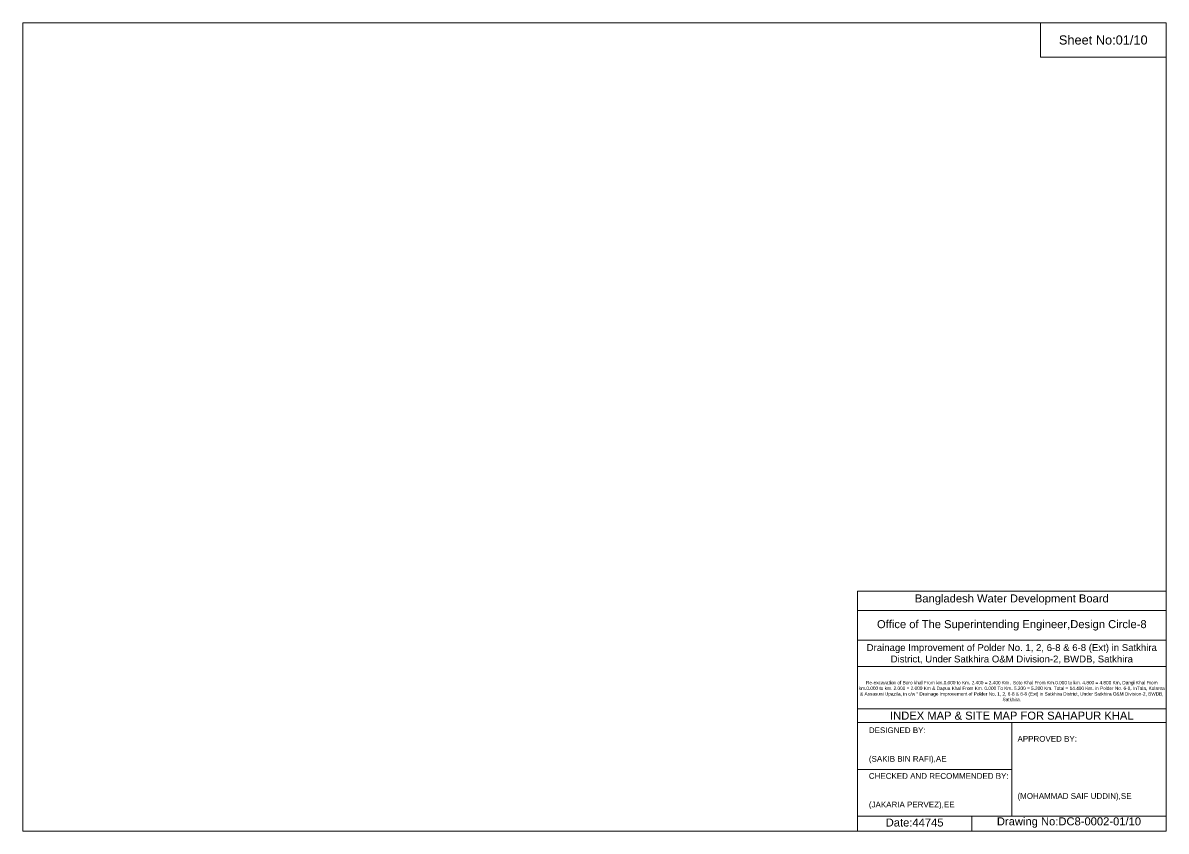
# Model space of a CAD drawing. Header units: inches. Extents: x 91000 to 208000, y -5656 to 20000.
# Drawn here: x 100000 to 108000, y 14344 to 20000 of the extents above; entities that cross this region are included whole.
import ezdxf

# ---------------------------------------------------------------- set-up
doc = ezdxf.new("R2010")
doc.units = ezdxf.units.IN
doc.header["$LTSCALE"] = 7
doc.header["$MEASUREMENT"] = 0
doc.layers.add('Cross Section Labels', color=7, linetype='Continuous', lineweight=9)
doc.styles.get("Standard").update_dxf_attribs({"font": 'arial.ttf'})

msp = doc.modelspace()

# ---------------------------------------------------------------- linework, layer by layer
at = {"layer": 'Cross Section Labels'}
for points in [[(100000, 20000), (108000, 20000), (108000, 14344), (100000, 14344)], [(107120, 20000), (108000, 20000), (108000, 19760), (107120, 19760)]]:
    msp.add_lwpolyline(points, close=True, dxfattribs=at)
for points in [[(105840, 14344), (105840, 16024), (108000, 16024)], [(105840, 15888), (108000, 15888)], [(105840, 15680), (108000, 15680)], [(105840, 15496), (108000, 15496)], [(105840, 15200), (108000, 15200)], [(105840, 15104), (108000, 15104)], [(106920, 15104), (106920, 14448)], [(105840, 14776), (106920, 14776)], [(105840, 14448), (108000, 14448)], [(106640, 14448), (106640, 14344)]]:
    msp.add_lwpolyline(points, dxfattribs=at)

# ---------------------------------------------------------------- texts
at = {"layer": 'Cross Section Labels', "attachment_point": 5}
for s, insert, char_height in [('Sheet No:01/10', (107560, 19880), 64), ('Bangladesh Water Development Board', (106920, 15964), 56), ('Office of The Superintending Engineer,Design Circle-8', (106920, 15784), 56)]:
    msp.add_mtext(s, dxfattribs=dict(at, insert=insert, char_height=char_height))
at = {"layer": 'Cross Section Labels'}
for s, insert, char_height, width, attachment_point in [('Drainage Improvement of Polder No. 1, 2, 6-8 & 6-8 (Ext) in Satkhira District, Under Satkhira O&M Division-2, BWDB, Satkhira', (106920, 15584), 48, 2240, 5), ('Re-excavation of Boro khal From km.0.000 to Km. 2.400 = 2.400 Km , Soto Khal From Km.0.000 to km. 4.800 = 4.800 Km, Dangi Khal From km.0.000 to km. 2.000 = 2.000 Km & Dapua Khal From Km. 0.000 To Km. 5.200 = 5.200 Km. Total = 14.400 Km. in Polder No. 6-8, InTala, Kolaroa & Assasuni Upazila, in c/w “ Drainage Improvement of Polder No. 1, 2, 6-8 & 6-8 (Ext) in Satkhira District, Under Satkhira O&M Division-2, BWDB, Satkhira.', (106920, 15324), 23.565, 2160, 5), ('INDEX MAP & SITE MAP FOR SAHAPUR KHAL', (106920, 15152), 56, 2240, 5), ('DESIGNED BY:^J^J^J(SAKIB BIN RAFI),AE', (105920, 14944), 40, 1120, 4), ('APPROVED BY:^J^J^J^J^J^J(MOHAMMAD SAIF UDDIN),SE', (106960, 14784), 40, 1120, 4), ('CHECKED AND RECOMMENDED BY:^J^J^J(JAKARIA PERVEZ),EE', (105920, 14624), 40, 1120, 4), ('Date:44745', (106240, 14404), 56, 1120, 5), ('Drawing No:DC8-0002-01/10', (107320, 14404), 56, 1760, 5)]:
    msp.add_mtext(s, dxfattribs=dict(at, insert=insert, char_height=char_height, width=width, attachment_point=attachment_point))

doc.saveas('drawing.dxf')
